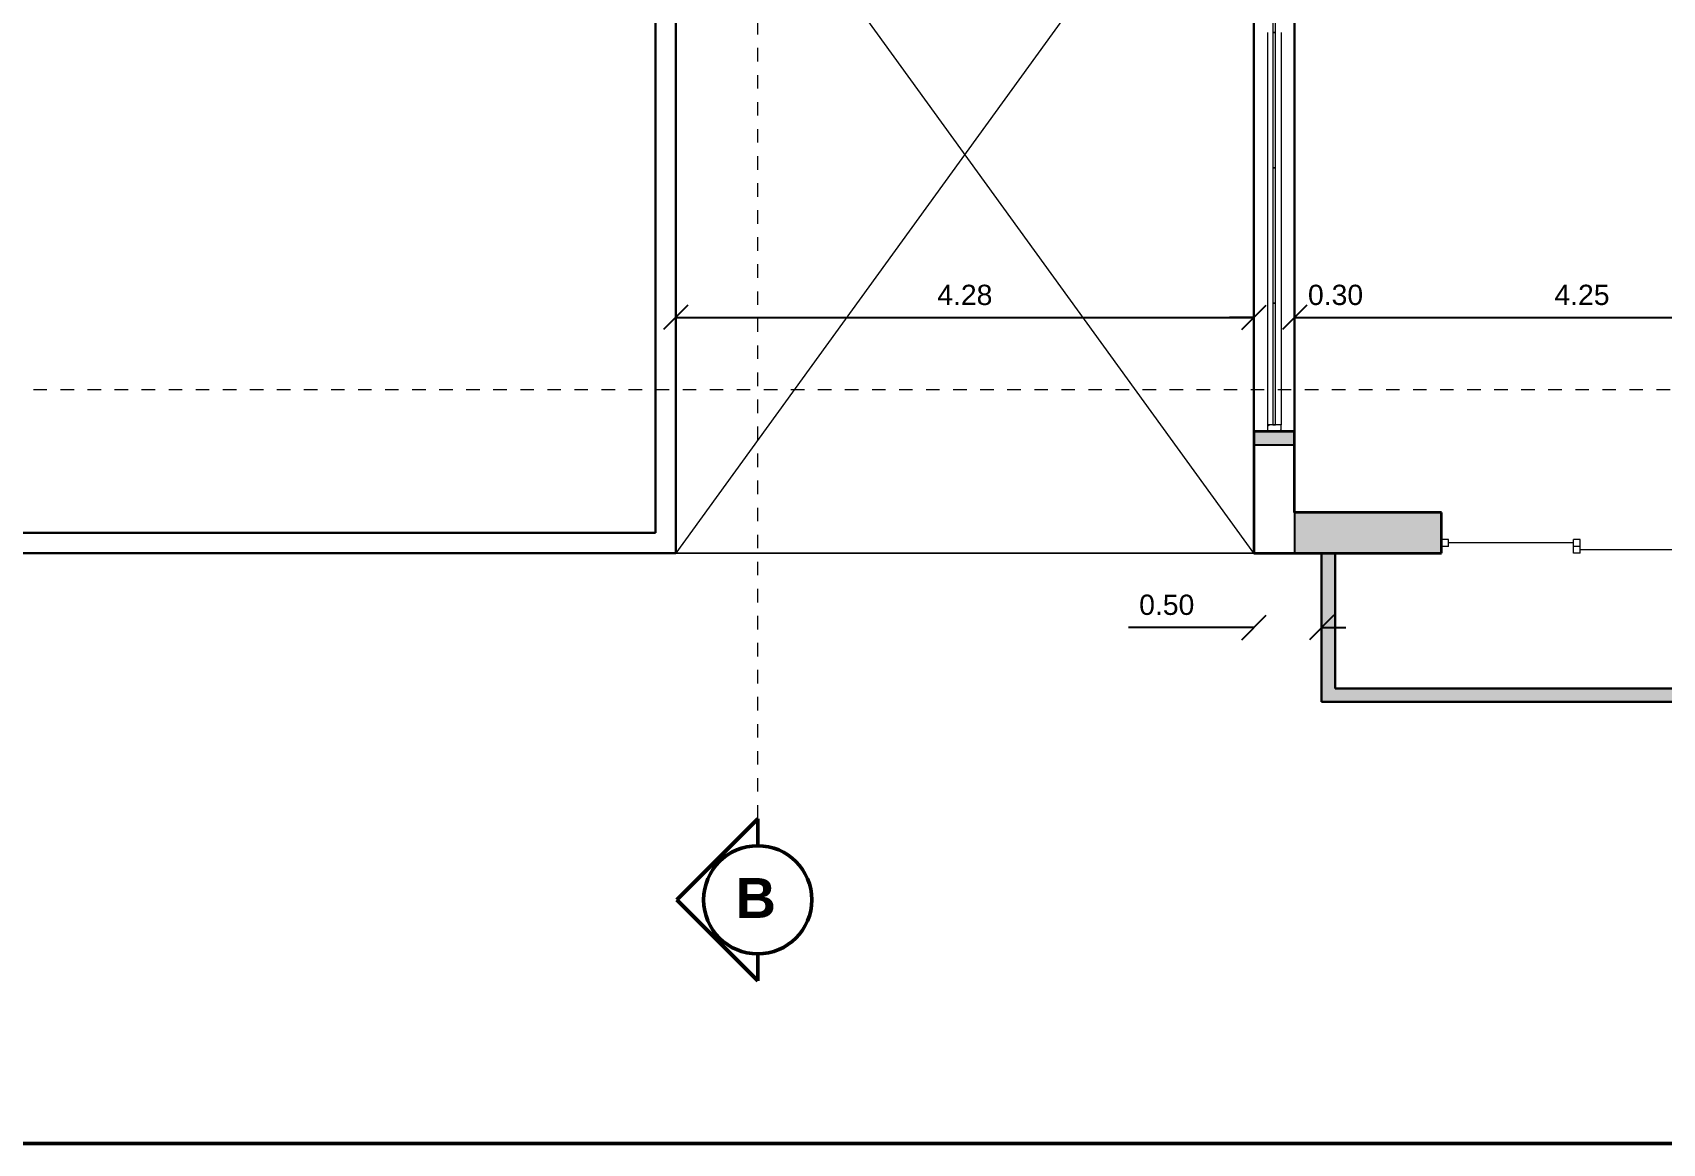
# Model space of a CAD drawing. Header units: metres. Extents: x 42 to 294, y -52 to 32.
# Drawn here: x 98.04 to 110.09, y -24.22 to -16.01 of the extents above; entities that cross this region are included whole.
import ezdxf

# ---------------------------------------------------------------- set-up
doc = ezdxf.new("R2010")
doc.units = ezdxf.units.M
doc.header["$LTSCALE"] = 0.15
doc.linetypes.add('Trazo punto', pattern=[0.015875, 0.00635, -0.004763, 0, -0.004763])
doc.layers.get('0').update_dxf_attribs({"lineweight": 20})
for name, color, linetype, lineweight in [('A-----SYP', 6, 'Continuous', 50), ('A-DOORSYM', 1, 'Continuous', 9), ('A-ELEVOTM', 1, 'Continuous', 9), ('A-WALL', 2, 'Continuous', 30), ('A-WALLCWM', 6, 'Continuous', 9), ('RECUADRO', 82, 'Continuous', 50)]:
    doc.layers.add(name, color=color, linetype=linetype, lineweight=lineweight)
doc.layers.add('Hatch', color=8, linetype='Continuous')
doc.layers.add('MUROS', color=11, linetype='Continuous')
doc.styles.get("Standard").update_dxf_attribs({"font": 'arial.ttf', "height": 0.15})
doc.dimstyles.new('Copy of Annotative', dxfattribs={"dimtxt": 0.15, "dimasz": 0.18, "dimexe": 0.18, "dimexo": 0.0625, "dimgap": 0.09, "dimtad": 1, "dimzin": 0, "dimdsep": 46, "dimtxsty": 'Standard', "dimblk": 'OBLIQUE', "dimcen": 0.09, "dimse1": 1, "dimse2": 1, "dimadec": 0, "dimazin": 0, "dimtfac": 1, "dimtofl": 0, "dimtmove": 0, "dimatfit": 3, "dimfxl": 1, "dimtolj": 1, "dimtzin": 0, "dimarcsym": 0})

# ---------------------------------------------------------------- blocks, each defined once
blk = doc.blocks.new('Deslizante-2 Paneles - 2000 x 2100mm-74-04 Tercer piso')
at = {"layer": 'A-DOORSYM', "lineweight": 13}
for p, q in [((-1, 0.277), (-1, 0.227)), ((-1, 0.277), (-0.95, 0.277)), ((-0.95, 0.277), (-0.95, 0.227)), ((-0.0254, 0.277), (-0.0254, 0.227)), ((-0.0254, 0.277), (0.0254, 0.277)), ((0.0254, 0.277), (0.0254, 0.227)), ((-1, 0.227), (-0.95, 0.227)), ((-0.0254, 0.227), (-0.0254, 0.177)), ((-0.0254, 0.227), (0.0254, 0.227)), ((-0.0254, 0.227), (0.0254, 0.227)), ((-0.0254, 0.177), (0.0254, 0.177)), ((0.0254, 0.227), (0.0254, 0.177)), ((0.9492, 0.227), (0.9492, 0.177)), ((0.9492, 0.227), (1, 0.227)), ((0.9492, 0.177), (1, 0.177)), ((1, 0.227), (1, 0.177))]:
    blk.add_line(p, q, dxfattribs=at)
at = {"layer": 'A-ELEVOTM'}
for p, q in [((-0.95, 0.252), (-0.0254, 0.252)), ((0.0254, 0.202), (0.9492, 0.202))]:
    blk.add_line(p, q, dxfattribs=at)
blk = doc.blocks.new('Panel de sistema - Acristalado-105-04 Tercer piso')
at = {"layer": 'A-WALLCWM'}
for p, q in [((0.45, 0.01), (-0.45, 0.01)), ((-0.45, 0.01), (-0.45, -0.01)), ((0.45, -0.01), (0.45, 0.01)), ((-0.45, -0.01), (0.45, -0.01))]:
    blk.add_line(p, q, dxfattribs=at)
blk = doc.blocks.new('Panel de sistema - Acristalado-104-04 Tercer piso')
at = {"layer": 'A-WALLCWM'}
for p, q in [((0.5, 0.01), (-0.5, 0.01)), ((-0.5, 0.01), (-0.5, -0.01)), ((0.5, -0.01), (0.5, 0.01)), ((-0.5, -0.01), (0.5, -0.01))]:
    blk.add_line(p, q, dxfattribs=at)
blk = doc.blocks.new('Panel de sistema - Acristalado-103-04 Tercer piso')
at = {"layer": 'A-WALLCWM'}
for p, q in [((0.5, 0.01), (-0.5, 0.01)), ((-0.5, 0.01), (-0.5, -0.01)), ((0.5, -0.01), (0.5, 0.01)), ((-0.5, -0.01), (0.5, -0.01))]:
    blk.add_line(p, q, dxfattribs=at)
blk = doc.blocks.new('Panel de sistema - Acristalado-102-04 Tercer piso')
at = {"layer": 'A-WALLCWM'}
for p, q in [((0.5, 0.01), (-0.5, 0.01)), ((-0.5, 0.01), (-0.5, -0.01)), ((0.5, -0.01), (0.5, 0.01)), ((-0.5, -0.01), (0.5, -0.01))]:
    blk.add_line(p, q, dxfattribs=at)
blk = doc.blocks.new('Montante rectangular - Montante rectangular - 5x10 cm Aluminio-93-04 Tercer piso')
at = {"layer": 'A-WALLCWM'}
for p, q in [((20.734, -3.131), (20.734, -4.131)), ((20.834, -3.131), (20.834, -4.131))]:
    blk.add_line(p, q, dxfattribs=at)
blk = doc.blocks.new('Montante rectangular - Montante rectangular - 5x10 cm Aluminio-100-04 Tercer piso')
at = {"layer": 'A-WALLCWM'}
for p, q in [((20.734, -6.131), (20.734, -7.031)), ((20.834, -6.131), (20.834, -7.031))]:
    blk.add_line(p, q, dxfattribs=at)
blk = doc.blocks.new('Montante rectangular - Montante rectangular - 5x10 cm Aluminio-98-04 Tercer piso')
at = {"layer": 'A-WALLCWM'}
h = blk.add_hatch(dxfattribs=at)
h.set_pattern_fill('FP1_6', color=256, style=0, pattern_type=2)
h.set_pattern_definition([(225, (-0.071, 0.208), (0.25173, -0.25173), []), (225, (-0.452, 0.208), (0.25173, -0.25173), [])])
h.paths.add_polyline_path([(-0.05, 0.05), (0, 0.05), (0, -0.05), (-0.05, -0.05)], flags=0)
at = {"layer": 'A-WALLCWM', "lineweight": 13}
for p, q in [((-0.05, 0.05), (0, 0.05)), ((-0.05, -0.05), (-0.05, 0.05)), ((0, 0.05), (0, -0.05)), ((0, -0.05), (-0.05, -0.05))]:
    blk.add_line(p, q, dxfattribs=at)
blk = doc.blocks.new('Sección - Extremo de sección-3896-04 Tercer piso')
at = {"layer": 'A-----SYP'}
for p, q in [((-0.006, 0.00598), (-0.012, 0)), ((0, 0), (-0.006, 0.00598)), ((-0.012, 0), (-0.01, 0)), ((-0.002, 0), (0, 0))]:
    blk.add_line(p, q, dxfattribs=at)
blk.add_circle((-0.006, 0), 0.004, dxfattribs=at)
blk.add_arc((-0.006, 0), 0.004, 0, 180, dxfattribs=at)
blk = doc.blocks.new('Deslizante-2 Paneles - 2000 x 2100mm-72-02 Primer piso')
at = {"layer": 'A-DOORSYM', "lineweight": 13}
for p, q in [((-1, 0.277), (-1, 0.227)), ((-1, 0.277), (-0.95, 0.277)), ((-0.95, 0.277), (-0.95, 0.227)), ((-0.0254, 0.277), (-0.0254, 0.227)), ((-0.0254, 0.277), (0.0254, 0.277)), ((0.0254, 0.277), (0.0254, 0.227)), ((-1, 0.227), (-0.95, 0.227)), ((-0.0254, 0.227), (-0.0254, 0.177)), ((-0.0254, 0.227), (0.0254, 0.227)), ((-0.0254, 0.227), (0.0254, 0.227)), ((-0.0254, 0.177), (0.0254, 0.177)), ((0.0254, 0.227), (0.0254, 0.177)), ((0.9492, 0.227), (0.9492, 0.177)), ((0.9492, 0.227), (1, 0.227)), ((0.9492, 0.177), (1, 0.177)), ((1, 0.227), (1, 0.177))]:
    blk.add_line(p, q, dxfattribs=at)
at = {"layer": 'A-ELEVOTM'}
for p, q in [((-0.95, 0.252), (-0.0254, 0.252)), ((0.0254, 0.202), (0.9492, 0.202))]:
    blk.add_line(p, q, dxfattribs=at)
blk = doc.blocks.new('_Oblique')
at = {"color": 0, "linetype": 'ByBlock', "lineweight": -2}
blk.add_line((-0.5, -0.5), (0.5, 0.5), dxfattribs=at)
blk = doc.blocks.new('*D2406')
at = {"color": 0, "lineweight": -2, "transparency": 16777216}
blk.add_line((102.793, -18.116), (107.068, -18.116), dxfattribs=at)
at = {"layer": 'Defpoints', "color": 0, "transparency": 16777216}
for p in [(102.793, -18.153), (107.068, -18.116), (107.068, -18.119)]:
    blk.add_point(p, dxfattribs=at)
at = {"color": 0, "lineweight": -2, "transparency": 16777216, "xscale": 0.18, "yscale": 0.18, "zscale": 0.18, "rotation": 180}
blk.add_blockref('_Oblique', (102.793, -18.116), dxfattribs=at)
at = {"color": 0, "lineweight": -2, "transparency": 16777216, "xscale": 0.18, "yscale": 0.18, "zscale": 0.18}
blk.add_blockref('_Oblique', (107.068, -18.116), dxfattribs=at)
at = {"color": 0, "transparency": 16777216, "insert": (104.93, -17.95), "char_height": 0.15, "attachment_point": 5}
blk.add_mtext('\\A1;4.28', dxfattribs=at)
blk = doc.blocks.new('*D2407')
at = {"color": 0, "lineweight": -2, "transparency": 16777216}
for p, q in [((107.068, -18.116), (106.888, -18.116)), ((107.368, -18.116), (107.548, -18.116))]:
    blk.add_line(p, q, dxfattribs=at)
at = {"layer": 'Defpoints', "color": 0, "transparency": 16777216}
for p in [(107.068, -18.119), (107.368, -18.113), (107.368, -18.116)]:
    blk.add_point(p, dxfattribs=at)
at = {"color": 0, "lineweight": -2, "transparency": 16777216, "xscale": 0.18, "yscale": 0.18, "zscale": 0.18}
blk.add_blockref('_Oblique', (107.068, -18.116), dxfattribs=at)
at = {"color": 0, "lineweight": -2, "transparency": 16777216, "xscale": 0.18, "yscale": 0.18, "zscale": 0.18, "rotation": 180}
blk.add_blockref('_Oblique', (107.368, -18.116), dxfattribs=at)
at = {"color": 0, "transparency": 16777216, "insert": (107.671, -17.95), "char_height": 0.15, "attachment_point": 5}
blk.add_mtext('\\A1;0.30', dxfattribs=at)
blk = doc.blocks.new('*D2408')
at = {"color": 0, "lineweight": -2, "transparency": 16777216}
blk.add_line((107.368, -18.116), (111.618, -18.116), dxfattribs=at)
at = {"layer": 'Defpoints', "color": 0, "transparency": 16777216}
for p in [(107.368, -18.113), (111.618, -18.104), (111.618, -18.116)]:
    blk.add_point(p, dxfattribs=at)
at = {"color": 0, "lineweight": -2, "transparency": 16777216, "xscale": 0.18, "yscale": 0.18, "zscale": 0.18, "rotation": 180}
blk.add_blockref('_Oblique', (107.368, -18.116), dxfattribs=at)
at = {"color": 0, "lineweight": -2, "transparency": 16777216, "xscale": 0.18, "yscale": 0.18, "zscale": 0.18}
blk.add_blockref('_Oblique', (111.618, -18.116), dxfattribs=at)
at = {"color": 0, "transparency": 16777216, "insert": (109.493, -17.95), "char_height": 0.15, "attachment_point": 5}
blk.add_mtext('\\A1;4.25', dxfattribs=at)
blk = doc.blocks.new('*D2487')
at = {"color": 0, "lineweight": -2, "transparency": 16777216}
for p, q in [((107.068, -20.409), (106.139, -20.409)), ((107.568, -20.409), (107.748, -20.409))]:
    blk.add_line(p, q, dxfattribs=at)
at = {"layer": 'Defpoints', "color": 0, "transparency": 16777216}
for p in [(107.068, -19.859), (107.568, -19.859), (107.568, -20.409)]:
    blk.add_point(p, dxfattribs=at)
at = {"color": 0, "lineweight": -2, "transparency": 16777216, "xscale": 0.18, "yscale": 0.18, "zscale": 0.18}
blk.add_blockref('_Oblique', (107.068, -20.409), dxfattribs=at)
at = {"color": 0, "lineweight": -2, "transparency": 16777216, "xscale": 0.18, "yscale": 0.18, "zscale": 0.18, "rotation": 180}
blk.add_blockref('_Oblique', (107.568, -20.409), dxfattribs=at)
at = {"color": 0, "transparency": 16777216, "insert": (106.423, -20.242), "char_height": 0.15, "attachment_point": 5}
blk.add_mtext('\\A1;0.50', dxfattribs=at)

msp = doc.modelspace()

# ---------------------------------------------------------------- hatches: boundary and pattern name
at = {"layer": 'MUROS'}
h = msp.add_hatch(color=256, dxfattribs=at)
h.paths.add_polyline_path([(108.918, -13.809), (107.518, -13.809), (107.518, -13.959), (108.918, -13.959)])
h.paths.add_polyline_path([(107.368, -13.959), (107.068, -13.959), (107.068, -14.459), (107.368, -14.459)])
h.paths.add_polyline_path([(108.455, -19.559), (107.368, -19.559), (107.368, -19.859), (108.455, -19.859)])
h.paths.add_polyline_path([(107.368, -18.959), (107.068, -18.959), (107.068, -19.059), (107.368, -19.059)])
h.paths.add_polyline_path([(107.668, -19.859), (107.568, -19.859), (107.568, -20.959), (120.593, -20.959), (120.593, -18.649), (120.493, -18.649), (120.493, -20.859), (107.668, -20.859)])
h.paths.add_polyline_path([(112.518, -19.559), (112.068, -19.559), (112.068, -19.859), (112.518, -19.859)], flags=17)
h.paths.add_polyline_path([(111.468, -19.559), (110.455, -19.559), (110.455, -19.859), (111.468, -19.859)], flags=17)
h.paths.add_polyline_path([(111.768, -18.649), (111.618, -18.649), (111.618, -19.559), (111.768, -19.559)])
h.paths.add_polyline_path([(114.618, -19.559), (114.518, -19.559), (114.518, -19.859), (114.618, -19.859)], flags=17)
h.paths.add_polyline_path([(115.318, -19.559), (115.218, -19.559), (115.218, -19.859), (115.318, -19.859)], flags=17)
h.paths.add_polyline_path([(114.993, -18.649), (114.843, -18.649), (114.843, -19.559), (114.993, -19.559)])
h.paths.add_polyline_path([(118.893, -19.559), (117.318, -19.559), (117.318, -19.859), (118.893, -19.859)], flags=17)
h.paths.add_polyline_path([(119.493, -18.859), (119.193, -18.859), (119.193, -19.259), (119.493, -19.259)], flags=17)
h.paths.add_polyline_path([(120.593, -15.959), (119.493, -15.959), (119.493, -16.059), (120.493, -16.059), (120.493, -18.649), (120.593, -18.649)])
h.paths.add_polyline_path([(119.493, -15.209), (119.193, -15.209), (119.193, -15.909), (116.143, -15.909), (116.143, -15.309), (116.131, -15.309), (115.993, -15.309), (115.993, -16.059), (119.193, -16.059), (119.193, -16.859), (119.493, -16.859)])

# ---------------------------------------------------------------- linework, layer by layer
for p, q in [((107.068, -19.859), (102.793, -13.959)), ((107.068, -13.959), (102.793, -19.859)), ((107.068, -19.859), (102.793, -13.959)), ((107.068, -13.959), (102.793, -19.859)), ((102.793, -19.859), (107.068, -19.859)), ((107.068, -19.859), (102.793, -19.859))]:
    msp.add_line(p, q)
at = {"layer": 'A-----SYP', "linetype": 'Trazo punto', "lineweight": 15}
for p, q in [((103.399, -21.823), (103.399, 1.659)), ((88.844, -18.649), (122.011, -18.649))]:
    msp.add_line(p, q, dxfattribs=at)
at = {"layer": 'A-WALL'}
for p, q in [((102.643, -19.709), (102.643, -13.959)), ((102.793, -13.959), (102.793, -19.859)), ((107.068, -18.959), (107.068, -14.459)), ((107.368, -14.459), (107.368, -18.959)), ((89.643, -19.709), (102.643, -19.709)), ((102.793, -19.859), (89.493, -19.859)), ((107.568, -20.959), (107.568, -19.859)), ((107.668, -19.859), (107.668, -20.859)), ((120.593, -20.959), (107.568, -20.959)), ((107.668, -20.859), (120.493, -20.859))]:
    msp.add_line(p, q, dxfattribs=at)
at = {"layer": 'A-WALL', "lineweight": 35}
for p, q in [((107.368, -18.959), (107.068, -18.959)), ((107.068, -18.959), (107.068, -19.859)), ((107.368, -19.559), (107.368, -18.959)), ((108.455, -19.559), (107.368, -19.559)), ((108.455, -19.859), (108.455, -19.559)), ((107.068, -19.859), (108.455, -19.859))]:
    msp.add_line(p, q, dxfattribs=at)
at = {"layer": 'Hatch'}
for p, q in [((107.068, -19.859), (107.068, -19.059)), ((107.068, -19.059), (107.368, -19.059)), ((107.368, -19.059), (107.368, -19.859)), ((107.368, -19.859), (107.068, -19.859))]:
    msp.add_line(p, q, dxfattribs=at)
at = {"layer": 'RECUADRO', "ltscale": 0.1}
for p, q in [((41.791, -24.225), (209.791, -24.225)), ((209.791, -24.225), (41.791, -24.225))]:
    msp.add_line(p, q, dxfattribs=at)

# ---------------------------------------------------------------- block references
at = {"layer": 'A-----SYP', "xscale": 99.99999999999993, "yscale": 99.99999999999993, "zscale": 99.99999999999993, "rotation": 90}
msp.add_blockref('Sección - Extremo de sección-3896-04 Tercer piso', (103.399, -21.823), dxfattribs=at)
at = {"layer": 'A-DOORSYM', "rotation": 180}
for name in ['Deslizante-2 Paneles - 2000 x 2100mm-74-04 Tercer piso', 'Deslizante-2 Paneles - 2000 x 2100mm-72-02 Primer piso']:
    msp.add_blockref(name, (109.455, -19.582), dxfattribs=at)
at = {"layer": 'A-WALLCWM', "rotation": 269.9999999999999}
for name, p in [('Panel de sistema - Acristalado-102-04 Tercer piso', (107.218, -15.509)), ('Panel de sistema - Acristalado-103-04 Tercer piso', (107.218, -16.509)), ('Panel de sistema - Acristalado-104-04 Tercer piso', (107.218, -17.509)), ('Panel de sistema - Acristalado-105-04 Tercer piso', (107.218, -18.459))]:
    msp.add_blockref(name, p, dxfattribs=at)
at = {"layer": 'A-WALLCWM'}
for name, p in [('Montante rectangular - Montante rectangular - 5x10 cm Aluminio-93-04 Tercer piso', (86.434, -12.878)), ('Montante rectangular - Montante rectangular - 5x10 cm Aluminio-93-04 Tercer piso', (86.434, -13.878)), ('Montante rectangular - Montante rectangular - 5x10 cm Aluminio-100-04 Tercer piso', (86.434, -11.878))]:
    msp.add_blockref(name, p, dxfattribs=at)
at = {"layer": 'A-WALLCWM', "extrusion": (0, 0, -1), "rotation": 270.0000000000001}
msp.add_blockref('Montante rectangular - Montante rectangular - 5x10 cm Aluminio-98-04 Tercer piso', (-107.218, -18.959), dxfattribs=at)

# ---------------------------------------------------------------- dimensions: what is measured, and where the dimension line sits
for base, p1, p2, picture, middle in [((107.067661849, -18.116477648), (102.792661849, -18.153381921), (107.067661849, -18.118561739), '*D2406', (104.930161849, -17.9498917)), ((111.618, -18.116), (107.368, -18.113), (111.618, -18.104), '*D2408', (109.493, -17.95))]:
    dim = msp.add_linear_dim(base=base, p1=p1, p2=p2, dimstyle='Copy of Annotative', override={"dimscale": 0, "dimtix": 0, "dimtofl": 0, "dimtmove": 1, "dimatfit": 3})
    dim.commit()
    dim.dimension.update_dxf_attribs({"geometry": picture, "text_midpoint": middle})
for base, p1, p2, override, picture, middle in [((107.368, -18.116), (107.068, -18.119), (107.368, -18.113), {"dimscale": 0, "dimtix": 0, "dimtofl": 0, "dimtmove": 1, "dimatfit": 3}, '*D2407', (107.671, -18.116)), ((107.568, -20.409), (107.068, -19.859), (107.568, -19.859), {"dimscale": 0, "dimtix": 0, "dimtofl": 0, "dimtmove": 0, "dimatfit": 3}, '*D2487', (106.423, -20.409))]:
    dim = msp.add_linear_dim(base=base, p1=p1, p2=p2, dimstyle='Copy of Annotative', override=override)
    dim.commit()
    dim.dimension.update_dxf_attribs({"geometry": picture, "text_midpoint": middle, "dimtype": 160})

# ---------------------------------------------------------------- next in the draw order: texts
at = {"layer": 'A-----SYP', "insert": (103.385, -22.262), "char_height": 0.29506, "width": 0.162, "attachment_point": 2, "line_spacing_factor": 0.938532, "bg_fill": 3, "box_fill_scale": 1.25, "bg_fill_color": 0, "bg_fill_transparency": 0}
msp.add_mtext('{\\fArial|b1|i0|c0|p34;B}', dxfattribs=at)

doc.saveas('drawing.dxf')
